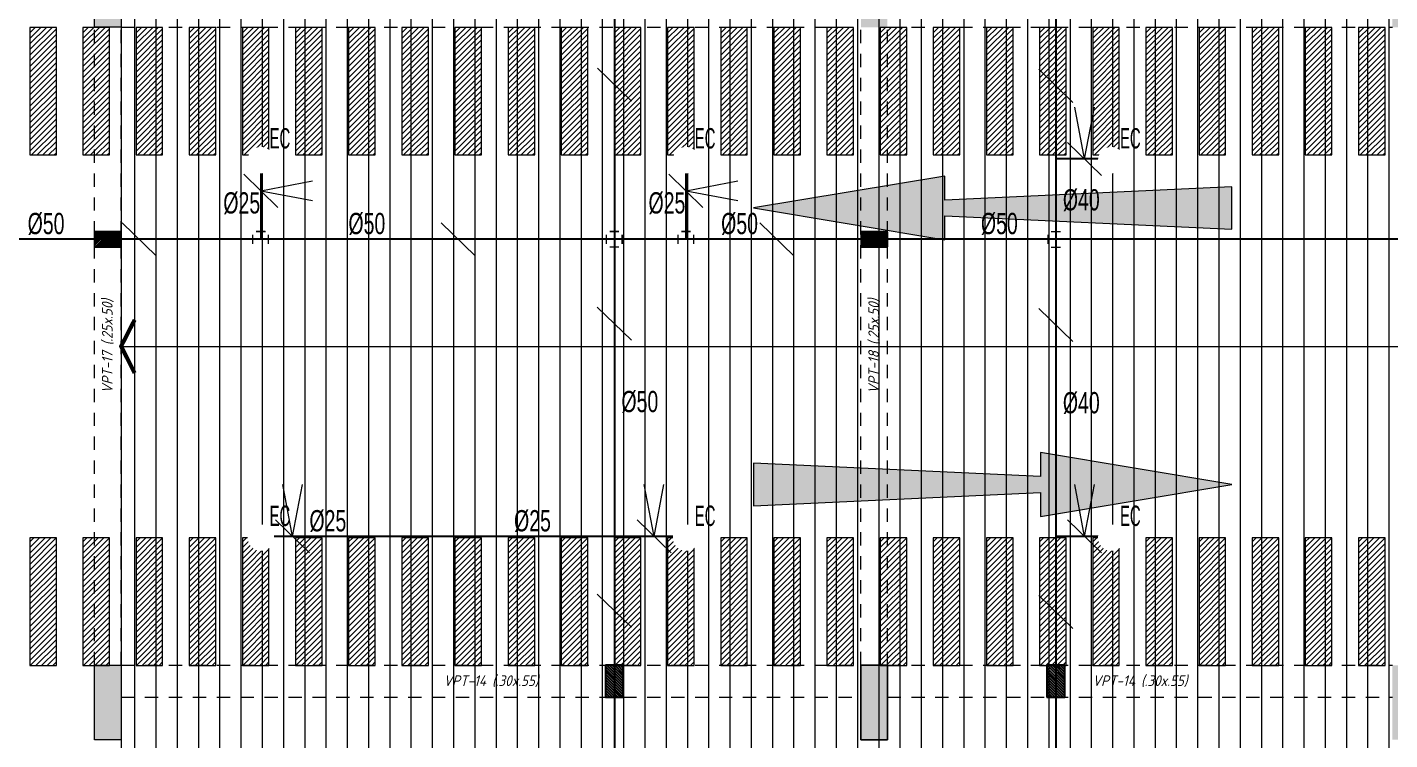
# Model space of a CAD drawing. Header units: millimetres. Extents: x 2085 to 2829, y 1352 to 1631.
# Drawn here: x 2170.62 to 2183.44, y 1447.39 to 1454.09 of the extents above; entities that cross this region are included whole.
import ezdxf
from ezdxf.enums import TextEntityAlignment as Align

# ---------------------------------------------------------------- set-up
doc = ezdxf.new("R2010")
doc.units = ezdxf.units.MM
doc.set_wipeout_variables(frame=1)
for name, pattern in [('DASHED2', [0.375, 0.25, -0.125]), ('HIDDEN', [0.375, 0.25, -0.125]), ('HIDDEN2', [0.1875, 0.125, -0.0625])]:
    doc.linetypes.add(name, pattern=pattern)
doc.layers.get('0').update_dxf_attribs({"color": 251, "lineweight": 9})
for name, color, linetype, lineweight in [('000 SOS 911 - ACCESORIOS ACI', 3, 'Continuous', 20), ('000 SOS 911 ACCESORIOS', 3, 'Continuous', 20), ('000 SOS 911 ROCIADORES', 5, 'Continuous', 25), ('000 SOS 911 TEXTOS ACI', 7, 'Continuous', 9), ('000 SOS 911 TUB. ENTERRADA  ACI', 5, 'DASHED2', 25), ('000 SOS 911 TUBERIA ACI', 3, 'Continuous', 25), ('A-ESTRUCTURA-HATCH', 251, 'Continuous', 13), ('A-ESTRUCTURA-PLACAS', 251, 'Continuous', 13), ('A-ESTRUCTURA-VIGAS', 251, 'HIDDEN2', 13), ('A-HATCH', 251, 'Continuous', 9), ('A-LINEAS', 251, 'Continuous', 9), ('A-MUROS', 251, 'Continuous', 9), ('CIRCULACION PEATONAL', 251, 'Continuous', 13)]:
    doc.layers.add(name, color=color, linetype=linetype, lineweight=lineweight)
doc.layers.add('A_50_Vigas Chata', color=251, linetype='HIDDEN', lineweight=13, plot=False)
doc.styles.add('APPIA -TEXTOS-GENERALES', font='isocp.shx', dxfattribs={"oblique": 15})
doc.styles.add('PIPE', font='ARIALN.TTF', dxfattribs={"width": 0.8})
pattern_1 = [(45, (47.250368, 0), (-0.0265165, 0.0265165), [])]
pattern_2 = [(45, (47.750368, 0), (-0.0265165, 0.0265165), [])]
pattern_3 = [(45, (48.250368, 0), (-0.0265165, 0.0265165), [])]
pattern_4 = [(45, (48.750368, 0), (-0.0265165, 0.0265165), [])]
pattern_5 = [(45, (49.250368, 0), (-0.0265165, 0.0265165), [])]
pattern_6 = [(45, (49.750368, 0), (-0.0265165, 0.0265165), [])]
pattern_7 = [(45, (50.250368, 0), (-0.0265165, 0.0265165), [])]
pattern_8 = [(45, (50.750368, 0), (-0.0265165, 0.0265165), [])]

# ---------------------------------------------------------------- blocks, each defined once
blk = doc.blocks.new('002')
at = {"layer": '000 SOS 911 ROCIADORES', "color": 5, "style": 'PIPE', "width": 0.641273}
blk.add_text('EC', height=0.14693, dxfattribs=at).set_placement((2884.5692, 1470.2615, 0), (2884.7191, 1470.2615, 0), align=Align.FIT)
blk.add_wipeout([(2884.6014, 1470.1768), (2884.6013, 1470.178), (2884.6013, 1470.1792), (2884.6013, 1470.1804), (2884.6012, 1470.1816), (2884.6012, 1470.1828), (2884.6011, 1470.184), (2884.601, 1470.1852), (2884.6009, 1470.1864), (2884.6007, 1470.1876), (2884.6006, 1470.1888), (2884.6004, 1470.19), (2884.6003, 1470.1911), (2884.6001, 1470.1923), (2884.5999, 1470.1935), (2884.5997, 1470.1947), (2884.5994, 1470.1959), (2884.5992, 1470.197), (2884.5989, 1470.1982), (2884.5987, 1470.1994), (2884.5984, 1470.2005), (2884.5981, 1470.2017), (2884.5977, 1470.2028), (2884.5974, 1470.204), (2884.5971, 1470.2051), (2884.5967, 1470.2063), (2884.5963, 1470.2074), (2884.5959, 1470.2085), (2884.5955, 1470.2097), (2884.5951, 1470.2108), (2884.5947, 1470.2119), (2884.5942, 1470.213), (2884.5938, 1470.2141), (2884.5933, 1470.2152), (2884.5928, 1470.2163), (2884.5923, 1470.2174), (2884.5918, 1470.2185), (2884.5912, 1470.2195), (2884.5907, 1470.2206), (2884.5901, 1470.2217), (2884.5896, 1470.2227), (2884.589, 1470.2238), (2884.5884, 1470.2248), (2884.5878, 1470.2258), (2884.5872, 1470.2269), (2884.5865, 1470.2279), (2884.5859, 1470.2289), (2884.5852, 1470.2299), (2884.5845, 1470.2309), (2884.5839, 1470.2318), (2884.5832, 1470.2328), (2884.5825, 1470.2338), (2884.5817, 1470.2347), (2884.581, 1470.2357), (2884.5803, 1470.2366), (2884.5795, 1470.2375), (2884.5787, 1470.2385), (2884.5779, 1470.2394), (2884.5772, 1470.2403), (2884.5764, 1470.2412), (2884.5755, 1470.242), (2884.5747, 1470.2429), (2884.5739, 1470.2438), (2884.573, 1470.2446), (2884.5722, 1470.2454), (2884.5713, 1470.2463), (2884.5704, 1470.2471), (2884.5695, 1470.2479), (2884.5686, 1470.2487), (2884.5677, 1470.2495), (2884.5668, 1470.2502), (2884.5659, 1470.251), (2884.565, 1470.2517), (2884.564, 1470.2525), (2884.5631, 1470.2532), (2884.5621, 1470.2539), (2884.5611, 1470.2546), (2884.5601, 1470.2553), (2884.5591, 1470.2559), (2884.5581, 1470.2566), (2884.5571, 1470.2573), (2884.5561, 1470.2579), (2884.5551, 1470.2585), (2884.5541, 1470.2591), (2884.553, 1470.2597), (2884.552, 1470.2603), (2884.5509, 1470.2609), (2884.5499, 1470.2614), (2884.5488, 1470.262), (2884.5477, 1470.2625), (2884.5467, 1470.263), (2884.5456, 1470.2635), (2884.5445, 1470.264), (2884.5434, 1470.2645), (2884.5423, 1470.2649), (2884.5412, 1470.2654), (2884.5401, 1470.2658), (2884.5389, 1470.2662), (2884.5378, 1470.2667), (2884.5367, 1470.267), (2884.5355, 1470.2674), (2884.5344, 1470.2678), (2884.5333, 1470.2681), (2884.5321, 1470.2685), (2884.5309, 1470.2688), (2884.5298, 1470.2691), (2884.5286, 1470.2694), (2884.5275, 1470.2697), (2884.5263, 1470.2699), (2884.5251, 1470.2702), (2884.524, 1470.2704), (2884.5228, 1470.2706), (2884.5216, 1470.2708), (2884.5204, 1470.271), (2884.5192, 1470.2712), (2884.518, 1470.2713), (2884.5169, 1470.2715), (2884.5157, 1470.2716), (2884.5145, 1470.2717), (2884.5133, 1470.2718), (2884.5121, 1470.2719), (2884.5109, 1470.272), (2884.5097, 1470.272), (2884.5085, 1470.2721), (2884.5073, 1470.2721), (2884.5061, 1470.2721), (2884.5049, 1470.2721), (2884.5037, 1470.2721), (2884.5025, 1470.272), (2884.5013, 1470.272), (2884.5001, 1470.2719), (2884.4989, 1470.2718), (2884.4977, 1470.2717), (2884.4965, 1470.2716), (2884.4954, 1470.2715), (2884.4942, 1470.2713), (2884.493, 1470.2712), (2884.4918, 1470.271), (2884.4906, 1470.2708), (2884.4894, 1470.2706), (2884.4883, 1470.2704), (2884.4871, 1470.2702), (2884.4859, 1470.2699), (2884.4847, 1470.2697), (2884.4836, 1470.2694), (2884.4824, 1470.2691), (2884.4813, 1470.2688), (2884.4801, 1470.2685), (2884.479, 1470.2681), (2884.4778, 1470.2678), (2884.4767, 1470.2674), (2884.4755, 1470.267), (2884.4744, 1470.2667), (2884.4733, 1470.2662), (2884.4722, 1470.2658), (2884.471, 1470.2654), (2884.4699, 1470.2649), (2884.4688, 1470.2645), (2884.4677, 1470.264), (2884.4666, 1470.2635), (2884.4655, 1470.263), (2884.4645, 1470.2625), (2884.4634, 1470.262), (2884.4623, 1470.2614), (2884.4613, 1470.2609), (2884.4602, 1470.2603), (2884.4592, 1470.2597), (2884.4581, 1470.2591), (2884.4571, 1470.2585), (2884.4561, 1470.2579), (2884.4551, 1470.2573), (2884.4541, 1470.2566), (2884.4531, 1470.2559), (2884.4521, 1470.2553), (2884.4511, 1470.2546), (2884.4501, 1470.2539), (2884.4492, 1470.2532), (2884.4482, 1470.2525), (2884.4473, 1470.2517), (2884.4463, 1470.251), (2884.4454, 1470.2502), (2884.4445, 1470.2495), (2884.4436, 1470.2487), (2884.4427, 1470.2479), (2884.4418, 1470.2471), (2884.4409, 1470.2463), (2884.44, 1470.2454), (2884.4392, 1470.2446), (2884.4383, 1470.2438), (2884.4375, 1470.2429), (2884.4367, 1470.242), (2884.4359, 1470.2412), (2884.4351, 1470.2403), (2884.4343, 1470.2394), (2884.4335, 1470.2385), (2884.4327, 1470.2375), (2884.432, 1470.2366), (2884.4312, 1470.2357), (2884.4305, 1470.2347), (2884.4298, 1470.2338), (2884.429, 1470.2328), (2884.4283, 1470.2318), (2884.4277, 1470.2309), (2884.427, 1470.2299), (2884.4263, 1470.2289), (2884.4257, 1470.2279), (2884.425, 1470.2269), (2884.4244, 1470.2258), (2884.4238, 1470.2248), (2884.4232, 1470.2238), (2884.4226, 1470.2227), (2884.4221, 1470.2217), (2884.4215, 1470.2206), (2884.421, 1470.2195), (2884.4204, 1470.2185), (2884.4199, 1470.2174), (2884.4194, 1470.2163), (2884.4189, 1470.2152), (2884.4185, 1470.2141), (2884.418, 1470.213), (2884.4175, 1470.2119), (2884.4171, 1470.2108), (2884.4167, 1470.2097), (2884.4163, 1470.2085), (2884.4159, 1470.2074), (2884.4155, 1470.2063), (2884.4152, 1470.2051), (2884.4148, 1470.204), (2884.4145, 1470.2028), (2884.4142, 1470.2017), (2884.4138, 1470.2005), (2884.4136, 1470.1994), (2884.4133, 1470.1982), (2884.413, 1470.197), (2884.4128, 1470.1959), (2884.4125, 1470.1947), (2884.4123, 1470.1935), (2884.4121, 1470.1923), (2884.4119, 1470.1911), (2884.4118, 1470.19), (2884.4116, 1470.1888), (2884.4115, 1470.1876), (2884.4113, 1470.1864), (2884.4112, 1470.1852), (2884.4111, 1470.184), (2884.411, 1470.1828), (2884.411, 1470.1816), (2884.4109, 1470.1804), (2884.4109, 1470.1792), (2884.4109, 1470.178), (2884.4109, 1470.1768), (2884.4109, 1470.1756), (2884.4109, 1470.1744), (2884.4109, 1470.1732), (2884.411, 1470.172), (2884.411, 1470.1709), (2884.4111, 1470.1697), (2884.4112, 1470.1685), (2884.4113, 1470.1673), (2884.4115, 1470.1661), (2884.4116, 1470.1649), (2884.4118, 1470.1637), (2884.4119, 1470.1625), (2884.4121, 1470.1613), (2884.4123, 1470.1602), (2884.4125, 1470.159), (2884.4128, 1470.1578), (2884.413, 1470.1566), (2884.4133, 1470.1555), (2884.4136, 1470.1543), (2884.4138, 1470.1531), (2884.4142, 1470.152), (2884.4145, 1470.1508), (2884.4148, 1470.1497), (2884.4152, 1470.1485), (2884.4155, 1470.1474), (2884.4159, 1470.1463), (2884.4163, 1470.1451), (2884.4167, 1470.144), (2884.4171, 1470.1429), (2884.4175, 1470.1418), (2884.418, 1470.1407), (2884.4185, 1470.1396), (2884.4189, 1470.1385), (2884.4194, 1470.1374), (2884.4199, 1470.1363), (2884.4204, 1470.1352), (2884.421, 1470.1341), (2884.4215, 1470.1331), (2884.4221, 1470.132), (2884.4226, 1470.1309), (2884.4232, 1470.1299), (2884.4238, 1470.1289), (2884.4244, 1470.1278), (2884.425, 1470.1268), (2884.4257, 1470.1258), (2884.4263, 1470.1248), (2884.427, 1470.1238), (2884.4277, 1470.1228), (2884.4283, 1470.1218), (2884.429, 1470.1208), (2884.4298, 1470.1199), (2884.4305, 1470.1189), (2884.4312, 1470.118), (2884.432, 1470.117), (2884.4327, 1470.1161), (2884.4335, 1470.1152), (2884.4343, 1470.1143), (2884.4351, 1470.1134), (2884.4359, 1470.1125), (2884.4367, 1470.1116), (2884.4375, 1470.1108), (2884.4383, 1470.1099), (2884.4392, 1470.1091), (2884.44, 1470.1082), (2884.4409, 1470.1074), (2884.4418, 1470.1066), (2884.4427, 1470.1058), (2884.4436, 1470.105), (2884.4445, 1470.1042), (2884.4454, 1470.1034), (2884.4463, 1470.1027), (2884.4473, 1470.1019), (2884.4482, 1470.1012), (2884.4492, 1470.1005), (2884.4501, 1470.0998), (2884.4511, 1470.0991), (2884.4521, 1470.0984), (2884.4531, 1470.0977), (2884.4541, 1470.0971), (2884.4551, 1470.0964), (2884.4561, 1470.0958), (2884.4571, 1470.0952), (2884.4581, 1470.0945), (2884.4592, 1470.0939), (2884.4602, 1470.0934), (2884.4613, 1470.0928), (2884.4623, 1470.0922), (2884.4634, 1470.0917), (2884.4645, 1470.0912), (2884.4655, 1470.0906), (2884.4666, 1470.0901), (2884.4677, 1470.0897), (2884.4688, 1470.0892), (2884.4699, 1470.0887), (2884.471, 1470.0883), (2884.4722, 1470.0878), (2884.4733, 1470.0874), (2884.4744, 1470.087), (2884.4755, 1470.0866), (2884.4767, 1470.0862), (2884.4778, 1470.0859), (2884.479, 1470.0855), (2884.4801, 1470.0852), (2884.4813, 1470.0849), (2884.4824, 1470.0846), (2884.4836, 1470.0843), (2884.4847, 1470.084), (2884.4859, 1470.0837), (2884.4871, 1470.0835), (2884.4883, 1470.0833), (2884.4894, 1470.0831), (2884.4906, 1470.0829), (2884.4918, 1470.0827), (2884.493, 1470.0825), (2884.4942, 1470.0823), (2884.4954, 1470.0822), (2884.4965, 1470.0821), (2884.4977, 1470.082), (2884.4989, 1470.0819), (2884.5001, 1470.0818), (2884.5013, 1470.0817), (2884.5025, 1470.0817), (2884.5037, 1470.0816), (2884.5049, 1470.0816), (2884.5061, 1470.0816), (2884.5073, 1470.0816), (2884.5085, 1470.0816), (2884.5097, 1470.0817), (2884.5109, 1470.0817), (2884.5121, 1470.0818), (2884.5133, 1470.0819), (2884.5145, 1470.082), (2884.5157, 1470.0821), (2884.5169, 1470.0822), (2884.518, 1470.0823), (2884.5192, 1470.0825), (2884.5204, 1470.0827), (2884.5216, 1470.0829), (2884.5228, 1470.0831), (2884.524, 1470.0833), (2884.5251, 1470.0835), (2884.5263, 1470.0837), (2884.5275, 1470.084), (2884.5286, 1470.0843), (2884.5298, 1470.0846), (2884.5309, 1470.0849), (2884.5321, 1470.0852), (2884.5333, 1470.0855), (2884.5344, 1470.0859), (2884.5355, 1470.0862), (2884.5367, 1470.0866), (2884.5378, 1470.087), (2884.5389, 1470.0874), (2884.5401, 1470.0878), (2884.5412, 1470.0883), (2884.5423, 1470.0887), (2884.5434, 1470.0892), (2884.5445, 1470.0897), (2884.5456, 1470.0901), (2884.5467, 1470.0906), (2884.5477, 1470.0912), (2884.5488, 1470.0917), (2884.5499, 1470.0922), (2884.5509, 1470.0928), (2884.552, 1470.0934), (2884.553, 1470.0939), (2884.5541, 1470.0945), (2884.5551, 1470.0952), (2884.5561, 1470.0958), (2884.5571, 1470.0964), (2884.5581, 1470.0971), (2884.5591, 1470.0977), (2884.5601, 1470.0984), (2884.5611, 1470.0991), (2884.5621, 1470.0998), (2884.5631, 1470.1005), (2884.564, 1470.1012), (2884.565, 1470.1019), (2884.5659, 1470.1027), (2884.5668, 1470.1034), (2884.5677, 1470.1042), (2884.5686, 1470.105), (2884.5695, 1470.1058), (2884.5704, 1470.1066), (2884.5713, 1470.1074), (2884.5722, 1470.1082), (2884.573, 1470.1091), (2884.5739, 1470.1099), (2884.5747, 1470.1108), (2884.5755, 1470.1116), (2884.5764, 1470.1125), (2884.5772, 1470.1134), (2884.5779, 1470.1143), (2884.5787, 1470.1152), (2884.5795, 1470.1161), (2884.5803, 1470.117), (2884.581, 1470.118), (2884.5817, 1470.1189), (2884.5825, 1470.1199), (2884.5832, 1470.1208), (2884.5839, 1470.1218), (2884.5845, 1470.1228), (2884.5852, 1470.1238), (2884.5859, 1470.1248), (2884.5865, 1470.1258), (2884.5872, 1470.1268), (2884.5878, 1470.1278), (2884.5884, 1470.1289), (2884.589, 1470.1299), (2884.5896, 1470.1309), (2884.5901, 1470.132), (2884.5907, 1470.1331), (2884.5912, 1470.1341), (2884.5918, 1470.1352), (2884.5923, 1470.1363), (2884.5928, 1470.1374), (2884.5933, 1470.1385), (2884.5938, 1470.1396), (2884.5942, 1470.1407), (2884.5947, 1470.1418), (2884.5951, 1470.1429), (2884.5955, 1470.144), (2884.5959, 1470.1451), (2884.5963, 1470.1463), (2884.5967, 1470.1474), (2884.5971, 1470.1485), (2884.5974, 1470.1497), (2884.5977, 1470.1508), (2884.5981, 1470.152), (2884.5984, 1470.1531), (2884.5987, 1470.1543), (2884.5989, 1470.1555), (2884.5992, 1470.1566), (2884.5994, 1470.1578), (2884.5997, 1470.159), (2884.5999, 1470.1602), (2884.6001, 1470.1613), (2884.6003, 1470.1625), (2884.6004, 1470.1637), (2884.6006, 1470.1649), (2884.6007, 1470.1661), (2884.6009, 1470.1673), (2884.601, 1470.1685), (2884.6011, 1470.1697), (2884.6012, 1470.1709), (2884.6012, 1470.172), (2884.6013, 1470.1732), (2884.6013, 1470.1744), (2884.6013, 1470.1756)]).translate(0, 0, 0).dxf.layer = '000 SOS 911 ROCIADORES'
blk = doc.blocks.new('003')
at = {"layer": '000 SOS 911 ROCIADORES', "xscale": 1.3, "yscale": 1.3, "zscale": 1.3}
blk.add_blockref('002', (-841.839, -416.766, 0), dxfattribs=at)
blk = doc.blocks.new('PASE EN VIGA')
at = {"layer": '000 SOS 911 TUB. ENTERRADA  ACI'}
h = blk.add_hatch(dxfattribs=at)
h.set_pattern_fill('ANSI31', color=6, scale=0.0046)
h.paths.add_polyline_path([(2188.783, 1180.57), (2188.783, 1180.71), (2188.533, 1180.71), (2188.533, 1180.57)])
at = {"layer": '000 SOS 911 TUB. ENTERRADA  ACI', "color": 6, "linetype": 'ByBlock'}
blk.add_lwpolyline([(2188.533, 1180.57), (2188.783, 1180.57), (2188.783, 1180.71), (2188.533, 1180.71)], close=True, dxfattribs=at)
blk = doc.blocks.new('007')
at = {"layer": '000 SOS 911 - ACCESORIOS ACI'}
for q in [(26830.838, -4054.765, 0), (26831.022, -4054.765, 0)]:
    blk.add_line((26830.93, -4055.252, 0), q, dxfattribs=at)
blk = doc.blocks.new('ACCS.ELBOW.90')
at = {"layer": '000 SOS 911 - ACCESORIOS ACI', "color": 100}
for p, q in [((0.098, 0.168), (-0.098, 0.168)), ((0.168, -0.098), (0.168, 0.098))]:
    blk.add_line(p, q, dxfattribs=at)
at = {"layer": '000 SOS 911 - ACCESORIOS ACI', "color": 9}
for p in [(0, 0.168), (0.168, 0)]:
    blk.add_line(p, (0, 0), dxfattribs=at)
blk = doc.blocks.new('EST P2')
at = {"layer": 'A-ESTRUCTURA-HATCH'}
h = blk.add_hatch(color=256, dxfattribs=at)
h.dxf.hatch_style = 1
h.paths.add_polyline_path([(-3.56, -6.15), (-3.31, -6.15), (-3.31, -6.85), (-3.56, -6.85)])
h.paths.add_polyline_path([(-3.56, 0.55), (-3.31, 0.55), (-3.31, -0.15), (-3.56, -0.15)])
h.paths.add_polyline_path([(-3.86, -6.15), (-3.61, -6.15), (-3.61, -6.85), (-3.86, -6.85)])
h.paths.add_polyline_path([(-3.86, 0.55), (-3.61, 0.55), (-3.61, -0.15), (-3.86, -0.15)])
h.paths.add_polyline_path([(-11.07, -6.15), (-10.82, -6.15), (-10.82, -6.85), (-11.07, -6.85)])
h.paths.add_polyline_path([(-11.07, 0.55), (-10.82, 0.55), (-10.82, -0.15), (-11.07, -0.15)])
h.paths.add_polyline_path([(-18.28, -6.15), (-18.03, -6.15), (-18.03, -6.85), (-18.28, -6.85)])
h.paths.add_polyline_path([(-18.28, 0.55), (-18.03, 0.55), (-18.03, -0.15), (-18.28, -0.15)])
h.paths.add_polyline_path([(-25.49, -6.15), (-25.24, -6.15), (-25.24, -6.85), (-25.49, -6.85)])
h.paths.add_polyline_path([(-25.49, 0.55), (-25.24, 0.55), (-25.24, -0.15), (-25.49, -0.15)])
h.paths.add_polyline_path([(-32.7, -6.15), (-32.45, -6.15), (-32.45, -6.85), (-32.7, -6.85)])
h.paths.add_polyline_path([(-32.7, 0.55), (-32.45, 0.55), (-32.45, -0.15), (-32.7, -0.15)])
h.paths.add_polyline_path([(-39.91, -6.15), (-39.66, -6.15), (-39.66, -6.85), (-39.91, -6.85)])
h.paths.add_polyline_path([(-39.91, 0.55), (-39.66, 0.55), (-39.66, -0.15), (-39.91, -0.15)])
h.paths.add_polyline_path([(3.65, -6.15), (3.9, -6.15), (3.9, -6.85), (3.65, -6.85)])
h.paths.add_polyline_path([(3.626, 0.55), (3.9, 0.55), (3.9, -0.15), (3.626, -0.15)])
h.paths.add_polyline_path([(42.79, -6.15), (43.04, -6.15), (43.04, -6.85), (42.79, -6.85)])
h.paths.add_polyline_path([(42.79, 0.55), (43.04, 0.55), (43.04, -0.15), (42.79, -0.15)])
h.paths.add_polyline_path([(35.58, -6.15), (35.83, -6.15), (35.83, -6.85), (35.58, -6.85)])
h.paths.add_polyline_path([(35.58, 0.55), (35.83, 0.55), (35.83, -0.15), (35.58, -0.15)])
h.paths.add_polyline_path([(35.28, -6.15), (35.53, -6.15), (35.53, -6.85), (35.28, -6.85)])
h.paths.add_polyline_path([(35.28, 0.55), (35.53, 0.55), (35.53, -0.15), (35.28, -0.15)])
h.paths.add_polyline_path([(30.28, -6.15), (30.53, -6.15), (30.53, -6.85), (30.28, -6.85)])
h.paths.add_polyline_path([(30.28, 0.55), (30.53, 0.55), (30.53, -0.15), (30.28, -0.15)])
h.paths.add_polyline_path([(23.07, -6.15), (23.32, -6.15), (23.32, -6.85), (23.07, -6.85)])
h.paths.add_polyline_path([(23.07, 0.55), (23.32, 0.55), (23.32, -0.15), (23.07, -0.15)])
h.paths.add_polyline_path([(18.07, -6.15), (18.32, -6.15), (18.32, -6.85), (18.07, -6.85)])
h.paths.add_polyline_path([(18.07, 0.55), (18.32, 0.55), (18.32, -0.15), (18.07, -0.15)])
h.paths.add_polyline_path([(10.86, -6.15), (11.11, -6.15), (11.11, -6.85), (10.86, -6.85)])
h.paths.add_polyline_path([(10.86, 0.55), (11.11, 0.55), (11.11, -0.15), (10.86, -0.15)])
h.paths.add_polyline_path([(71.63, -6.15), (71.88, -6.15), (71.88, -6.85), (71.63, -6.85)])
h.paths.add_polyline_path([(64.42, -6.15), (64.67, -6.15), (64.67, -6.85), (64.42, -6.85)])
h.paths.add_polyline_path([(57.21, -6.15), (57.46, -6.15), (57.46, -6.85), (57.21, -6.85)])
h.paths.add_polyline_path([(50, -6.15), (50.25, -6.15), (50.25, -6.85), (50, -6.85)])
at = {"layer": 'A-ESTRUCTURA-PLACAS'}
for points in [[(10.86, 0.55), (11.11, 0.55), (11.11, -0.15), (10.86, -0.15)], [(10.86, -6.15), (11.11, -6.15), (11.11, -6.85), (10.86, -6.85)], [(18.07, -6.15), (18.32, -6.15), (18.32, -6.85), (18.07, -6.85)]]:
    blk.add_lwpolyline(points, close=True, dxfattribs=at)
at = {"layer": 'A-ESTRUCTURA-VIGAS'}
for points in [[(10.86, -6.15), (10.86, -0.15)], [(11.11, -6.15), (11.11, -0.15)], [(11.11, -0.15), (18.07, -0.15)], [(18.07, -6.15), (18.07, -0.15)], [(18.32, -6.15), (18.32, -0.15)], [(18.32, -0.15), (23.07, -0.15)], [(11.11, -6.15), (18.07, -6.15)], [(18.32, -6.15), (23.07, -6.15)], [(11.11, -6.45), (18.07, -6.45)], [(18.32, -6.45), (23.07, -6.45)]]:
    blk.add_lwpolyline(points, dxfattribs=at)
at = {"layer": 'A_50_Vigas Chata', "char_height": 0.1, "attachment_point": 5, "rotation": 90, "style": 'APPIA -TEXTOS-GENERALES'}
for s, insert in [('VPT-18 (.25x.50)', (18.195, -3.15)), ('VPT-17 (.25x.50)', (10.985, -3.15))]:
    blk.add_mtext(s, dxfattribs=dict(at, insert=insert))
at = {"layer": 'A_50_Vigas Chata', "char_height": 0.1, "attachment_point": 5, "style": 'APPIA -TEXTOS-GENERALES'}
for insert in [(14.59, -6.3), (20.695, -6.3)]:
    blk.add_mtext('VPT-14 (.30x.55)', dxfattribs=dict(at, insert=insert))
blk = doc.blocks.new('*U112')
at = {"layer": 'CIRCULACION PEATONAL'}
h = blk.add_hatch(dxfattribs=at)
h.set_pattern_fill('ANSI31', color=256, scale=0.3)
h.set_pattern_definition(pattern_1)
h.paths.add_polyline_path([(47.547, 0.228), (47.297, 0.228), (47.297, -0.972), (47.547, -0.972)])
h = blk.add_hatch(dxfattribs=at)
h.set_pattern_fill('ANSI31', color=256, scale=0.3)
h.set_pattern_definition(pattern_2)
h.paths.add_polyline_path([(48.047, 0.228), (47.797, 0.228), (47.797, -0.972), (48.047, -0.972)])
h = blk.add_hatch(dxfattribs=at)
h.set_pattern_fill('ANSI31', color=256, scale=0.3)
h.set_pattern_definition(pattern_3)
h.paths.add_polyline_path([(48.547, 0.228), (48.297, 0.228), (48.297, -0.972), (48.547, -0.972)])
h = blk.add_hatch(dxfattribs=at)
h.set_pattern_fill('ANSI31', color=256, scale=0.3)
h.set_pattern_definition(pattern_4)
h.paths.add_polyline_path([(49.047, 0.228), (48.797, 0.228), (48.797, -0.972), (49.047, -0.972)])
h = blk.add_hatch(dxfattribs=at)
h.set_pattern_fill('ANSI31', color=256, scale=0.3)
h.set_pattern_definition(pattern_5)
h.paths.add_polyline_path([(49.547, 0.228), (49.297, 0.228), (49.297, -0.972), (49.547, -0.972)])
h = blk.add_hatch(dxfattribs=at)
h.set_pattern_fill('ANSI31', color=256, scale=0.3)
h.set_pattern_definition(pattern_6)
h.paths.add_polyline_path([(50.047, 0.228), (49.797, 0.228), (49.797, -0.972), (50.047, -0.972)])
h = blk.add_hatch(dxfattribs=at)
h.set_pattern_fill('ANSI31', color=256, scale=0.3)
h.set_pattern_definition(pattern_7)
h.paths.add_polyline_path([(50.547, 0.228), (50.297, 0.228), (50.297, -0.972), (50.547, -0.972)])
h = blk.add_hatch(dxfattribs=at)
h.set_pattern_fill('ANSI31', color=256, scale=0.3)
h.set_pattern_definition(pattern_8)
h.paths.add_polyline_path([(51.047, 0.228), (50.797, 0.228), (50.797, -0.972), (51.047, -0.972)])
h = blk.add_hatch(dxfattribs=at)
h.set_pattern_fill('ANSI31', color=256, scale=0.3)
h.set_pattern_definition([(45, (51.250368, 0), (-0.0265165, 0.0265165), [])])
h.paths.add_polyline_path([(51.547, 0.228), (51.297, 0.228), (51.297, -0.972), (51.547, -0.972)])
h = blk.add_hatch(dxfattribs=at)
h.set_pattern_fill('ANSI31', color=256, scale=0.3)
h.set_pattern_definition([(45, (51.750368, 0), (-0.0265165, 0.0265165), [])])
h.paths.add_polyline_path([(52.047, 0.228), (51.797, 0.228), (51.797, -0.972), (52.047, -0.972)])
h = blk.add_hatch(dxfattribs=at)
h.set_pattern_fill('ANSI31', color=256, scale=0.3)
h.set_pattern_definition([(45, (52.250368, 0), (-0.0265165, 0.0265165), [])])
h.paths.add_polyline_path([(52.547, 0.228), (52.297, 0.228), (52.297, -0.972), (52.547, -0.972)])
h = blk.add_hatch(dxfattribs=at)
h.set_pattern_fill('ANSI31', color=256, scale=0.3)
h.set_pattern_definition([(45, (52.750368, 0), (-0.0265165, 0.0265165), [])])
h.paths.add_polyline_path([(53.047, 0.228), (52.797, 0.228), (52.797, -0.972), (53.047, -0.972)])
h = blk.add_hatch(dxfattribs=at)
h.set_pattern_fill('ANSI31', color=256, scale=0.3)
h.set_pattern_definition([(45, (53.250368, 0), (-0.0265165, 0.0265165), [])])
h.paths.add_polyline_path([(53.547, 0.228), (53.297, 0.228), (53.297, -0.972), (53.547, -0.972)])
h = blk.add_hatch(dxfattribs=at)
h.set_pattern_fill('ANSI31', color=256, scale=0.3)
h.set_pattern_definition([(45, (53.750368, 0), (-0.0265165, 0.0265165), [])])
h.paths.add_polyline_path([(54.047, 0.228), (53.797, 0.228), (53.797, -0.972), (54.047, -0.972)])
h = blk.add_hatch(dxfattribs=at)
h.set_pattern_fill('ANSI31', color=256, scale=0.3)
h.set_pattern_definition([(45, (54.250368, 0), (-0.0265165, 0.0265165), [])])
h.paths.add_polyline_path([(54.547, 0.228), (54.297, 0.228), (54.297, -0.972), (54.547, -0.972)])
h = blk.add_hatch(dxfattribs=at)
h.set_pattern_fill('ANSI31', color=256, scale=0.3)
h.set_pattern_definition([(45, (54.750368, 0), (-0.0265165, 0.0265165), [])])
h.paths.add_polyline_path([(55.047, 0.228), (54.797, 0.228), (54.797, -0.972), (55.047, -0.972)])
h = blk.add_hatch(dxfattribs=at)
h.set_pattern_fill('ANSI31', color=256, scale=0.3)
h.set_pattern_definition([(45, (55.250368, 0), (-0.0265165, 0.0265165), [])])
h.paths.add_polyline_path([(55.547, 0.228), (55.297, 0.228), (55.297, -0.972), (55.547, -0.972)])
h = blk.add_hatch(dxfattribs=at)
h.set_pattern_fill('ANSI31', color=256, scale=0.3)
h.set_pattern_definition([(45, (55.750368, 0), (-0.0265165, 0.0265165), [])])
h.paths.add_polyline_path([(56.047, 0.228), (55.797, 0.228), (55.797, -0.972), (56.047, -0.972)])
h = blk.add_hatch(dxfattribs=at)
h.set_pattern_fill('ANSI31', color=256, scale=0.3)
h.set_pattern_definition([(45, (56.250368, 0), (-0.0265165, 0.0265165), [])])
h.paths.add_polyline_path([(56.547, 0.228), (56.297, 0.228), (56.297, -0.972), (56.547, -0.972)])
h = blk.add_hatch(dxfattribs=at)
h.set_pattern_fill('ANSI31', color=256, scale=0.3)
h.set_pattern_definition([(45, (56.750368, 0), (-0.0265165, 0.0265165), [])])
h.paths.add_polyline_path([(57.047, 0.228), (56.797, 0.228), (56.797, -0.972), (57.047, -0.972)])
h = blk.add_hatch(dxfattribs=at)
h.set_pattern_fill('ANSI31', color=256, scale=0.3)
h.set_pattern_definition([(45, (57.250368, 0), (-0.0265165, 0.0265165), [])])
h.paths.add_polyline_path([(57.547, 0.228), (57.297, 0.228), (57.297, -0.972), (57.547, -0.972)])
h = blk.add_hatch(dxfattribs=at)
h.set_pattern_fill('ANSI31', color=256, scale=0.3)
h.set_pattern_definition([(45, (57.750368, 0), (-0.0265165, 0.0265165), [])])
h.paths.add_polyline_path([(58.047, 0.228), (57.797, 0.228), (57.797, -0.972), (58.047, -0.972)])
h = blk.add_hatch(dxfattribs=at)
h.set_pattern_fill('ANSI31', color=256, scale=0.3)
h.set_pattern_definition([(45, (58.250368, 0), (-0.0265165, 0.0265165), [])])
h.paths.add_polyline_path([(58.547, 0.228), (58.297, 0.228), (58.297, -0.972), (58.547, -0.972)])
h = blk.add_hatch(dxfattribs=at)
h.set_pattern_fill('ANSI31', color=256, scale=0.3)
h.set_pattern_definition([(45, (58.750368, 0), (-0.0265165, 0.0265165), [])])
h.paths.add_polyline_path([(59.047, 0.228), (58.797, 0.228), (58.797, -0.972), (59.047, -0.972)])
h = blk.add_hatch(dxfattribs=at)
h.set_pattern_fill('ANSI31', color=256, scale=0.3)
h.set_pattern_definition([(45, (59.250368, 0), (-0.0265165, 0.0265165), [])])
h.paths.add_polyline_path([(59.547, 0.228), (59.297, 0.228), (59.297, -0.972), (59.547, -0.972)])
h = blk.add_hatch(dxfattribs=at)
h.set_pattern_fill('ANSI31', color=256, scale=0.3)
h.set_pattern_definition([(45, (59.750368, 0), (-0.0265165, 0.0265165), [])])
h.paths.add_polyline_path([(60.047, 0.228), (59.797, 0.228), (59.797, -0.972), (60.047, -0.972)])
for points in [[(47.297, -0.972), (47.547, -0.972), (47.547, 0.228), (47.297, 0.228)], [(47.797, -0.972), (48.047, -0.972), (48.047, 0.228), (47.797, 0.228)], [(48.297, -0.972), (48.547, -0.972), (48.547, 0.228), (48.297, 0.228)], [(48.797, -0.972), (49.047, -0.972), (49.047, 0.228), (48.797, 0.228)], [(49.297, -0.972), (49.547, -0.972), (49.547, 0.228), (49.297, 0.228)], [(49.797, -0.972), (50.047, -0.972), (50.047, 0.228), (49.797, 0.228)], [(50.297, -0.972), (50.547, -0.972), (50.547, 0.228), (50.297, 0.228)], [(50.797, -0.972), (51.047, -0.972), (51.047, 0.228), (50.797, 0.228)], [(51.297, -0.972), (51.547, -0.972), (51.547, 0.228), (51.297, 0.228)], [(51.797, -0.972), (52.047, -0.972), (52.047, 0.228), (51.797, 0.228)], [(52.297, -0.972), (52.547, -0.972), (52.547, 0.228), (52.297, 0.228)], [(52.797, -0.972), (53.047, -0.972), (53.047, 0.228), (52.797, 0.228)], [(53.297, -0.972), (53.547, -0.972), (53.547, 0.228), (53.297, 0.228)], [(53.797, -0.972), (54.047, -0.972), (54.047, 0.228), (53.797, 0.228)], [(54.297, -0.972), (54.547, -0.972), (54.547, 0.228), (54.297, 0.228)], [(54.797, -0.972), (55.047, -0.972), (55.047, 0.228), (54.797, 0.228)], [(55.297, -0.972), (55.547, -0.972), (55.547, 0.228), (55.297, 0.228)], [(55.797, -0.972), (56.047, -0.972), (56.047, 0.228), (55.797, 0.228)], [(56.297, -0.972), (56.547, -0.972), (56.547, 0.228), (56.297, 0.228)], [(56.797, -0.972), (57.047, -0.972), (57.047, 0.228), (56.797, 0.228)], [(57.297, -0.972), (57.547, -0.972), (57.547, 0.228), (57.297, 0.228)], [(57.797, -0.972), (58.047, -0.972), (58.047, 0.228), (57.797, 0.228)], [(58.297, -0.972), (58.547, -0.972), (58.547, 0.228), (58.297, 0.228)], [(58.797, -0.972), (59.047, -0.972), (59.047, 0.228), (58.797, 0.228)], [(59.297, -0.972), (59.547, -0.972), (59.547, 0.228), (59.297, 0.228)], [(59.797, -0.972), (60.047, -0.972), (60.047, 0.228), (59.797, 0.228)]]:
    blk.add_lwpolyline(points, close=True, dxfattribs=at)
blk = doc.blocks.new('*U110')
at = {"layer": 'CIRCULACION PEATONAL'}
h = blk.add_hatch(dxfattribs=at)
h.set_pattern_fill('ANSI31', color=256, scale=0.3)
h.set_pattern_definition([(45, (38.250368, 0), (-0.0265165, 0.0265165), [])])
h.paths.add_polyline_path([(38.547, 0.228), (38.297, 0.228), (38.297, -0.972), (38.547, -0.972)])
h = blk.add_hatch(dxfattribs=at)
h.set_pattern_fill('ANSI31', color=256, scale=0.3)
h.set_pattern_definition([(45, (38.750368, 0), (-0.0265165, 0.0265165), [])])
h.paths.add_polyline_path([(39.047, 0.228), (38.797, 0.228), (38.797, -0.972), (39.047, -0.972)])
h = blk.add_hatch(dxfattribs=at)
h.set_pattern_fill('ANSI31', color=256, scale=0.3)
h.set_pattern_definition([(45, (39.250368, 0), (-0.0265165, 0.0265165), [])])
h.paths.add_polyline_path([(39.547, 0.228), (39.297, 0.228), (39.297, -0.972), (39.547, -0.972)])
h = blk.add_hatch(dxfattribs=at)
h.set_pattern_fill('ANSI31', color=256, scale=0.3)
h.set_pattern_definition([(45, (39.750368, 0), (-0.0265165, 0.0265165), [])])
h.paths.add_polyline_path([(40.047, 0.228), (39.797, 0.228), (39.797, -0.972), (40.047, -0.972)])
h = blk.add_hatch(dxfattribs=at)
h.set_pattern_fill('ANSI31', color=256, scale=0.3)
h.set_pattern_definition([(45, (40.250368, 0), (-0.0265165, 0.0265165), [])])
h.paths.add_polyline_path([(40.547, 0.228), (40.297, 0.228), (40.297, -0.972), (40.547, -0.972)])
h = blk.add_hatch(dxfattribs=at)
h.set_pattern_fill('ANSI31', color=256, scale=0.3)
h.set_pattern_definition([(45, (40.750368, 0), (-0.0265165, 0.0265165), [])])
h.paths.add_polyline_path([(41.047, 0.228), (40.797, 0.228), (40.797, -0.972), (41.047, -0.972)])
h = blk.add_hatch(dxfattribs=at)
h.set_pattern_fill('ANSI31', color=256, scale=0.3)
h.set_pattern_definition([(45, (41.250368, 0), (-0.0265165, 0.0265165), [])])
h.paths.add_polyline_path([(41.547, 0.228), (41.297, 0.228), (41.297, -0.972), (41.547, -0.972)])
h = blk.add_hatch(dxfattribs=at)
h.set_pattern_fill('ANSI31', color=256, scale=0.3)
h.set_pattern_definition([(45, (41.750368, 0), (-0.0265165, 0.0265165), [])])
h.paths.add_polyline_path([(42.047, 0.228), (41.797, 0.228), (41.797, -0.972), (42.047, -0.972)])
h = blk.add_hatch(dxfattribs=at)
h.set_pattern_fill('ANSI31', color=256, scale=0.3)
h.set_pattern_definition([(45, (42.250368, 0), (-0.0265165, 0.0265165), [])])
h.paths.add_polyline_path([(42.547, 0.228), (42.297, 0.228), (42.297, -0.972), (42.547, -0.972)])
h = blk.add_hatch(dxfattribs=at)
h.set_pattern_fill('ANSI31', color=256, scale=0.3)
h.set_pattern_definition([(45, (42.750368, 0), (-0.0265165, 0.0265165), [])])
h.paths.add_polyline_path([(43.047, 0.228), (42.797, 0.228), (42.797, -0.972), (43.047, -0.972)])
h = blk.add_hatch(dxfattribs=at)
h.set_pattern_fill('ANSI31', color=256, scale=0.3)
h.set_pattern_definition([(45, (43.250368, 0), (-0.0265165, 0.0265165), [])])
h.paths.add_polyline_path([(43.547, 0.228), (43.297, 0.228), (43.297, -0.972), (43.547, -0.972)])
h = blk.add_hatch(dxfattribs=at)
h.set_pattern_fill('ANSI31', color=256, scale=0.3)
h.set_pattern_definition([(45, (43.750368, 0), (-0.0265165, 0.0265165), [])])
h.paths.add_polyline_path([(44.047, 0.228), (43.797, 0.228), (43.797, -0.972), (44.047, -0.972)])
h = blk.add_hatch(dxfattribs=at)
h.set_pattern_fill('ANSI31', color=256, scale=0.3)
h.set_pattern_definition([(45, (44.250368, 0), (-0.0265165, 0.0265165), [])])
h.paths.add_polyline_path([(44.547, 0.228), (44.297, 0.228), (44.297, -0.972), (44.547, -0.972)])
h = blk.add_hatch(dxfattribs=at)
h.set_pattern_fill('ANSI31', color=256, scale=0.3)
h.set_pattern_definition([(45, (44.750368, 0), (-0.0265165, 0.0265165), [])])
h.paths.add_polyline_path([(45.047, 0.228), (44.797, 0.228), (44.797, -0.972), (45.047, -0.972)])
h = blk.add_hatch(dxfattribs=at)
h.set_pattern_fill('ANSI31', color=256, scale=0.3)
h.set_pattern_definition([(45, (45.250368, 0), (-0.0265165, 0.0265165), [])])
h.paths.add_polyline_path([(45.547, 0.228), (45.297, 0.228), (45.297, -0.972), (45.547, -0.972)])
h = blk.add_hatch(dxfattribs=at)
h.set_pattern_fill('ANSI31', color=256, scale=0.3)
h.set_pattern_definition([(45, (45.750368, 0), (-0.0265165, 0.0265165), [])])
h.paths.add_polyline_path([(46.047, 0.228), (45.797, 0.228), (45.797, -0.972), (46.047, -0.972)])
h = blk.add_hatch(dxfattribs=at)
h.set_pattern_fill('ANSI31', color=256, scale=0.3)
h.set_pattern_definition([(45, (46.250368, 0), (-0.0265165, 0.0265165), [])])
h.paths.add_polyline_path([(46.547, 0.228), (46.297, 0.228), (46.297, -0.972), (46.547, -0.972)])
h = blk.add_hatch(dxfattribs=at)
h.set_pattern_fill('ANSI31', color=256, scale=0.3)
h.set_pattern_definition([(45, (46.750368, 0), (-0.0265165, 0.0265165), [])])
h.paths.add_polyline_path([(47.047, 0.228), (46.797, 0.228), (46.797, -0.972), (47.047, -0.972)])
h = blk.add_hatch(dxfattribs=at)
h.set_pattern_fill('ANSI31', color=256, scale=0.3)
h.set_pattern_definition(pattern_1)
h.paths.add_polyline_path([(47.547, 0.228), (47.297, 0.228), (47.297, -0.972), (47.547, -0.972)])
h = blk.add_hatch(dxfattribs=at)
h.set_pattern_fill('ANSI31', color=256, scale=0.3)
h.set_pattern_definition(pattern_2)
h.paths.add_polyline_path([(48.047, 0.228), (47.797, 0.228), (47.797, -0.972), (48.047, -0.972)])
h = blk.add_hatch(dxfattribs=at)
h.set_pattern_fill('ANSI31', color=256, scale=0.3)
h.set_pattern_definition(pattern_3)
h.paths.add_polyline_path([(48.547, 0.228), (48.297, 0.228), (48.297, -0.972), (48.547, -0.972)])
h = blk.add_hatch(dxfattribs=at)
h.set_pattern_fill('ANSI31', color=256, scale=0.3)
h.set_pattern_definition(pattern_4)
h.paths.add_polyline_path([(49.047, 0.228), (48.797, 0.228), (48.797, -0.972), (49.047, -0.972)])
h = blk.add_hatch(dxfattribs=at)
h.set_pattern_fill('ANSI31', color=256, scale=0.3)
h.set_pattern_definition(pattern_5)
h.paths.add_polyline_path([(49.547, 0.228), (49.297, 0.228), (49.297, -0.972), (49.547, -0.972)])
h = blk.add_hatch(dxfattribs=at)
h.set_pattern_fill('ANSI31', color=256, scale=0.3)
h.set_pattern_definition(pattern_6)
h.paths.add_polyline_path([(50.047, 0.228), (49.797, 0.228), (49.797, -0.972), (50.047, -0.972)])
h = blk.add_hatch(dxfattribs=at)
h.set_pattern_fill('ANSI31', color=256, scale=0.3)
h.set_pattern_definition(pattern_7)
h.paths.add_polyline_path([(50.547, 0.228), (50.297, 0.228), (50.297, -0.972), (50.547, -0.972)])
h = blk.add_hatch(dxfattribs=at)
h.set_pattern_fill('ANSI31', color=256, scale=0.3)
h.set_pattern_definition(pattern_8)
h.paths.add_polyline_path([(51.047, 0.228), (50.797, 0.228), (50.797, -0.972), (51.047, -0.972)])
for points in [[(38.297, -0.972), (38.547, -0.972), (38.547, 0.228), (38.297, 0.228)], [(38.797, -0.972), (39.047, -0.972), (39.047, 0.228), (38.797, 0.228)], [(39.297, -0.972), (39.547, -0.972), (39.547, 0.228), (39.297, 0.228)], [(39.797, -0.972), (40.047, -0.972), (40.047, 0.228), (39.797, 0.228)], [(40.297, -0.972), (40.547, -0.972), (40.547, 0.228), (40.297, 0.228)], [(40.797, -0.972), (41.047, -0.972), (41.047, 0.228), (40.797, 0.228)], [(41.297, -0.972), (41.547, -0.972), (41.547, 0.228), (41.297, 0.228)], [(41.797, -0.972), (42.047, -0.972), (42.047, 0.228), (41.797, 0.228)], [(42.297, -0.972), (42.547, -0.972), (42.547, 0.228), (42.297, 0.228)], [(42.797, -0.972), (43.047, -0.972), (43.047, 0.228), (42.797, 0.228)], [(43.297, -0.972), (43.547, -0.972), (43.547, 0.228), (43.297, 0.228)], [(43.797, -0.972), (44.047, -0.972), (44.047, 0.228), (43.797, 0.228)], [(44.297, -0.972), (44.547, -0.972), (44.547, 0.228), (44.297, 0.228)], [(44.797, -0.972), (45.047, -0.972), (45.047, 0.228), (44.797, 0.228)], [(45.297, -0.972), (45.547, -0.972), (45.547, 0.228), (45.297, 0.228)], [(45.797, -0.972), (46.047, -0.972), (46.047, 0.228), (45.797, 0.228)], [(46.297, -0.972), (46.547, -0.972), (46.547, 0.228), (46.297, 0.228)], [(46.797, -0.972), (47.047, -0.972), (47.047, 0.228), (46.797, 0.228)], [(47.297, -0.972), (47.547, -0.972), (47.547, 0.228), (47.297, 0.228)], [(47.797, -0.972), (48.047, -0.972), (48.047, 0.228), (47.797, 0.228)], [(48.297, -0.972), (48.547, -0.972), (48.547, 0.228), (48.297, 0.228)], [(48.797, -0.972), (49.047, -0.972), (49.047, 0.228), (48.797, 0.228)], [(49.297, -0.972), (49.547, -0.972), (49.547, 0.228), (49.297, 0.228)], [(49.797, -0.972), (50.047, -0.972), (50.047, 0.228), (49.797, 0.228)], [(50.297, -0.972), (50.547, -0.972), (50.547, 0.228), (50.297, 0.228)], [(50.797, -0.972), (51.047, -0.972), (51.047, 0.228), (50.797, 0.228)]]:
    blk.add_lwpolyline(points, close=True, dxfattribs=at)
blk = doc.blocks.new('PO_GUARDIA CIVIL ESQ FAISANES_PLANTAS_Sotanos_REVA_2022.01.24 - copia$0$XREF_SOTANOS - ETAPA 1-2020.06.26$0$frr')
at = {"transparency": 33554687}
blk.add_hatch(color=8, dxfattribs=at).paths.add_polyline_path([(0.002, -0.011), (-0.002, -0.011), (-0.3, -1.8), (-0.075, -1.8), (-0.2, -4.5), (0.2, -4.5), (0.075, -1.8), (0.3, -1.8)])
at = {"color": 7}
blk.add_lwpolyline([(-0.2, -4.5), (0.2, -4.5), (0.075, -1.8), (0.3, -1.8), (0, 0), (-0.3, -1.8), (-0.075, -1.8)], close=True, dxfattribs=at)

msp = doc.modelspace()

# ---------------------------------------------------------------- hatches: boundary and pattern name
at = {"layer": 'A-HATCH'}
h = msp.add_hatch(dxfattribs=at)
h.set_pattern_fill('_USER', color=256, scale=0.2, angle=90, pattern_type=0)
h.set_pattern_definition([(90, (2203.43017, 1451.08656), (-0.2, 1e-17), [])])
h.paths.add_polyline_path([(2171.5, 1459.088), (2171.5, 1443.088), (2203.18, 1443.088), (2203.18, 1459.088)])

# ---------------------------------------------------------------- linework, layer by layer
msp.add_line((2171.5, 1451.087), (2203.18, 1451.087))
at = {"const_width": 0.0375}
for points in [[(2171.627, 1450.836), (2171.5, 1451.087), (2171.627, 1451.336)], [(2171.628, 1450.836), (2171.501, 1451.088), (2171.628, 1451.336)], [(2171.628, 1450.836), (2171.501, 1451.088), (2171.628, 1451.336)]]:
    msp.add_lwpolyline(points, dxfattribs=at)
at = {"layer": '000 SOS 911 - ACCESORIOS ACI'}
for p, q in [((2176.301, 1453.393), (2175.981, 1453.704)), ((2180.455, 1453.381), (2180.134, 1453.692)), ((2180.724, 1452.694), (2180.404, 1453.005)), ((2172.974, 1452.394), (2172.654, 1452.705)), ((2176.974, 1452.394), (2176.654, 1452.705)), ((2171.83, 1451.938), (2171.51, 1452.249)), ((2174.83, 1451.938), (2174.51, 1452.249)), ((2177.83, 1451.938), (2177.51, 1452.249)), ((2176.301, 1451.145), (2175.98, 1451.456)), ((2180.454, 1451.134), (2180.134, 1451.444)), ((2173.274, 1449.144), (2172.954, 1449.455)), ((2176.674, 1449.144), (2176.354, 1449.455)), ((2180.724, 1449.144), (2180.404, 1449.455)), ((2176.301, 1448.445), (2175.98, 1448.756)), ((2180.454, 1448.434), (2180.134, 1448.744))]:
    msp.add_line(p, q, dxfattribs=at)
at = {"layer": '000 SOS 911 TUBERIA ACI'}
for points in [[(2176.141, 1457.15), (2176.141, 1445)], [(2180.294, 1457.15), (2180.294, 1445)], [(2172.814, 1452.85), (2172.814, 1452.094)], [(2176.814, 1452.85), (2176.814, 1452.094)], [(2180.814, 1452.85), (2180.294, 1452.85)], [(2183.586, 1452.094), (2157.143, 1452.094)], [(2176.814, 1449.3), (2172.814, 1449.3)], [(2180.814, 1449.3), (2180.294, 1449.3)]]:
    msp.add_lwpolyline(points, dxfattribs=at)
at = {"layer": 'A-LINEAS'}
msp.add_lwpolyline([(2171.5, 1459.088), (2171.5, 1443.088), (2203.18, 1443.088), (2203.18, 1459.088)], close=True, dxfattribs=at)
at = {"layer": 'A-MUROS'}
for points in [[(2171.25, 1448.088), (2171.5, 1448.088), (2171.5, 1447.388), (2171.25, 1447.388)], [(2178.71, 1448.088), (2178.46, 1448.088), (2178.46, 1447.388), (2178.71, 1447.388)]]:
    msp.add_lwpolyline(points, close=True, dxfattribs=at)

# ---------------------------------------------------------------- block references
msp.add_blockref('EST P2', (2160.39, 1454.238))
at = {"rotation": 180.0005141974605}
for name, p in [('*U110', (2221.688, 1453.115)), ('*U112', (2230.688, 1448.314))]:
    msp.add_blockref(name, p, dxfattribs=at)
at = {"transparency": 33554483}
for p, rotation in [((2177.45, 1452.388), 90), ((2177.45, 1452.388), 90), ((2181.95, 1449.788), 270), ((2181.95, 1449.788), 270)]:
    msp.add_blockref('PO_GUARDIA CIVIL ESQ FAISANES_PLANTAS_Sotanos_REVA_2022.01.24 - copia$0$XREF_SOTANOS - ETAPA 1-2020.06.26$0$frr', p, dxfattribs=dict(at, rotation=rotation))
at = {"layer": '000 SOS 911 - ACCESORIOS ACI'}
for p, xscale, yscale, zscale, rotation in [((2172.814, 1452.094), -0.4394526855468786, 0.4394526855468736, 0.4394526855468736, 359.9974143215402), ((2172.814, 1452.094), 0.4394526855468787, 0.4394526855468787, 0.4394526855468787, 0.002585678459824782), ((2176.141, 1452.094), -0.4394526855468787, 0.4394526855468736, 0.4394526855468736, 359.9974143215402), ((2176.141, 1452.094), 0.4394526855468788, 0.4394526855468788, 0.4394526855468788, 0.002585678459824782), ((2176.814, 1452.094), -0.4394526855468786, 0.4394526855468736, 0.4394526855468736, 359.9974143215402), ((2176.814, 1452.094), 0.4394526855468787, 0.4394526855468787, 0.4394526855468787, 0.002585678459824782), ((2180.294, 1452.094), -0.4394526855468788, 0.4394526855468736, 0.4394526855468736, 359.9974143215402), ((2176.141, 1452.094), -0.4394526855468788, 0.4394526855468784, 0.4394526855468784, 179.9974143215402), ((2180.294, 1452.094), 0.4394526855468788, 0.4394526855468788, 0.4394526855468788, 180.0025856784598)]:
    msp.add_blockref('ACCS.ELBOW.90', p, dxfattribs=dict(at, xscale=xscale, yscale=yscale, zscale=zscale, rotation=rotation))
at = {"layer": '000 SOS 911 ACCESORIOS'}
for p in [(-24650.366, 5508.102, 0), (-24657.816, 5504.552, 0), (-24654.416, 5504.552, 0), (-24650.366, 5504.552, 0)]:
    msp.add_blockref('007', p, dxfattribs=at)
at = {"layer": '000 SOS 911 ACCESORIOS', "rotation": 270}
for p in [(6228.067, 28283.48, 0), (6232.067, 28283.48, 0)]:
    msp.add_blockref('007', p, dxfattribs=at)
at = {"layer": '000 SOS 911 TUB. ENTERRADA  ACI'}
for p in [(-17.282, 271.454), (-10.072, 271.454)]:
    msp.add_blockref('PASE EN VIGA', p, dxfattribs=at)
at = {"layer": '000 SOS 911 TUB. ENTERRADA  ACI', "xscale": 1.200647668218153, "yscale": 1.200647668218153, "zscale": 1.200647668218153, "rotation": 90}
for p in [(3593.673, -1179.869), (3597.827, -1179.869)]:
    msp.add_blockref('PASE EN VIGA', p, dxfattribs=at)

# ---------------------------------------------------------------- texts
at = {"layer": '000 SOS 911 TEXTOS ACI', "char_height": 0.2, "attachment_point": 1, "style": 'PIPE'}
for s, insert in [('%%C25', (2172.462, 1452.536, 0)), ('%%C25', (2176.462, 1452.536, 0)), ('%%C40', (2180.36, 1452.565, 0)), ('%%C50', (2170.621, 1452.342, 0)), ('%%C50', (2173.639, 1452.342, 0)), ('%%C50', (2177.145, 1452.342, 0)), ('%%C50', (2179.589, 1452.342, 0)), ('%%C50', (2176.207, 1450.668, 0)), ('%%C40', (2180.36, 1450.657, 0)), ('%%C25', (2173.272, 1449.547, 0)), ('%%C25', (2175.197, 1449.547, 0))]:
    msp.add_mtext_dynamic_manual_height_columns(s, width=0.551, gutter_width=1.915, heights=[0.0124], dxfattribs=dict(at, insert=insert))

# ---------------------------------------------------------------- next in the draw order: block references
at = {"layer": '000 SOS 911 ROCIADORES'}
for p in [(-735.204, -41.626), (-731.204, -41.626), (-727.204, -41.626), (-735.204, -45.176), (-731.204, -45.176), (-727.204, -45.176)]:
    msp.add_blockref('003', p, dxfattribs=at)

# ---------------------------------------------------------------- next in the draw order: block references
for p in [(-735.204, -41.626), (-731.204, -41.626), (-727.204, -41.626)]:
    msp.add_blockref('003', p, dxfattribs=at)

doc.saveas('drawing.dxf')
